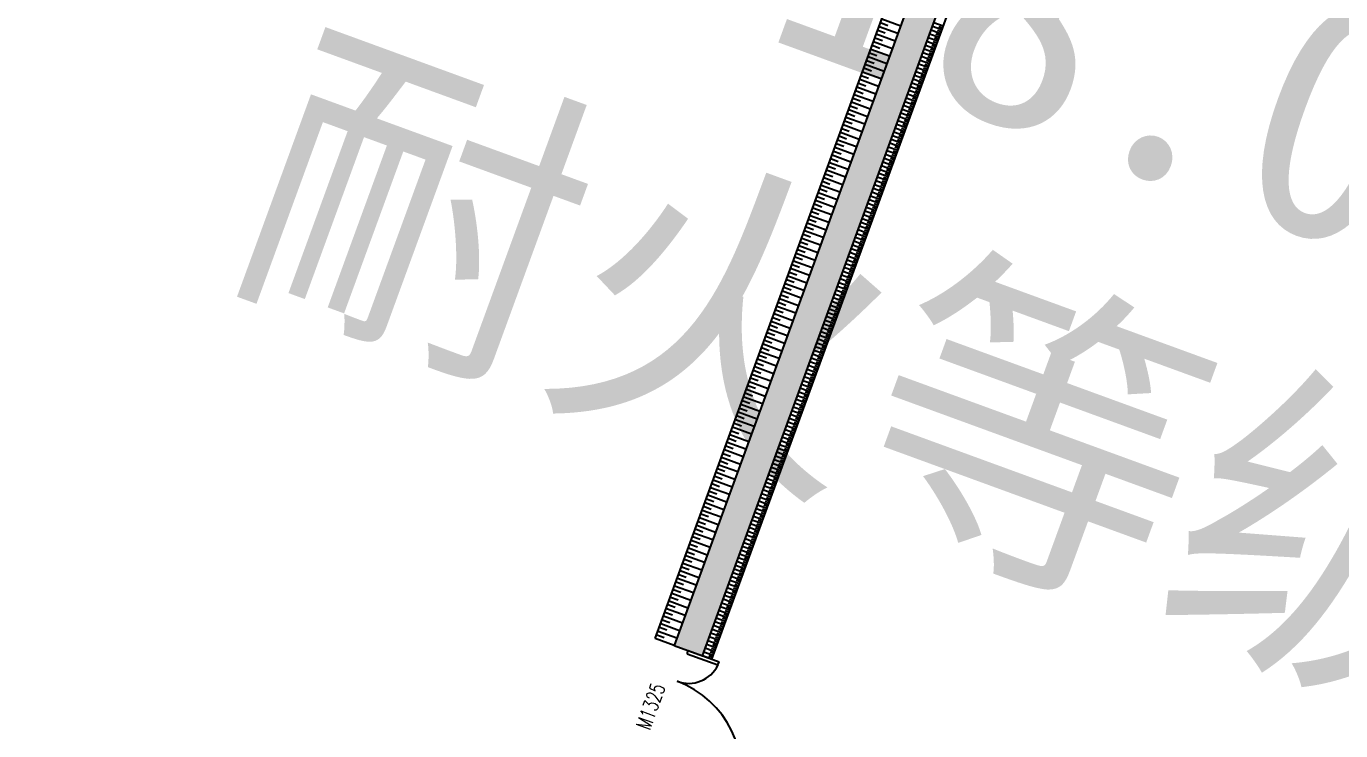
# Model space of a CAD drawing. Extents: x -111898 to 889894, y -2 to 1194865.
# Drawn here: x 566820 to 579928, y 926682 to 933711 of the extents above; entities that cross this region are included whole.
import ezdxf

# ---------------------------------------------------------------- set-up
doc = ezdxf.new("R2010")
doc.units = 0
doc.header["$LTSCALE"] = 10
doc.header["$MEASUREMENT"] = 0
doc.layers.get('Defpoints').update_dxf_attribs({"color": 210})
for name, color, linetype in [('0-WALL', 252, 'Continuous'), ('10平面$0$10平面$0$WINDOW', 4, 'Continuous'), ('10平面$0$10平面$0$WINDOW_TEXT', 7, 'Continuous'), ('10平面$0$99平面图例外参$0$A-HATCH-2', 251, 'Continuous'), ('10平面$0$A-LIN-V', 9, 'Continuous'), ('10平面$0$AS-WALL', 40, 'Continuous'), ('10平面$0$PUB_HATCH', 8, 'Continuous')]:
    doc.layers.add(name, color=color, linetype=linetype)
doc.styles.add('10平面$0$10平面$0$_TCH_WINDOW', font='SIMPLEX', dxfattribs={"height": 3.5, "bigfont": 'GBCBIG'})
doc.styles.add('黑体', font='', dxfattribs={"height": 12})
doc.styles.get('黑体').set_extended_font_data('SimHei')

# ---------------------------------------------------------------- blocks, each defined once
blk = doc.blocks.new('10平面$0$DOOR2DLIB$SYSLIB$00000123')
at = {"color": 0}
for p, q in [((0.475, -0.001), (0.475, 0.752)), ((0.475, 0.752), (0.5, 0.752)), ((0.5, -0.001), (0.5, 0.752)), ((-0.5, 0), (-0.5, 0.252)), ((-0.475, 0.252), (-0.5, 0.252)), ((-0.475, 0), (-0.475, 0.252)), ((-0.475, 0), (-0.5, 0)), ((0.475, -0.001), (0.5, -0.001))]:
    blk.add_line(p, q, dxfattribs=at)
for centre, radius, start, end in [((0.505, -0.002), 0.755, 92.2493, 179.7238), ((-0.501, 0.003), 0.251, 359.7899, 84.0974)]:
    blk.add_arc(centre, radius, start, end, dxfattribs=at)
blk = doc.blocks.new('10平面$0$99平面图例外参$0$$LinePat$填挖边坡')
at = {"color": 0}
for p, q in [((0, 0), (0, -1500)), ((300, 0), (300, -600))]:
    blk.add_line(p, q, dxfattribs=at)
at = {"layer": 'Defpoints', "color": 0}
blk.add_point((600, 0), dxfattribs=at)

msp = doc.modelspace()

# ---------------------------------------------------------------- hatches: boundary and pattern name
at = {"layer": '0-WALL'}
h = msp.add_hatch(dxfattribs=at)
h.set_pattern_fill('草坪或沼泽', color=8, scale=400, angle=-0.200257)
h.set_pattern_definition([(359.79974, (-824318.4, 704905.5), (1605.5824, 1594.398), [240, -48, 64, -48, 240, -960]), (359.79974, (-824398.3, 704953.8), (1605.5824, 1594.398), [160, -120, 240, -120, 160, -800]), (359.79974, (-823836, 705591.9), (1605.5824, 1594.398), [200, -80, 200, -1120]), (359.79974, (-824634.9, 705914.7), (1605.5824, 1594.398), [80, -160, 80, -1280]), (89.79974, (-824474.9, 705914.1), (-1594.398, 1605.5824), [144, -1456]), (89.79974, (-823998.3, 704952.4), (-1594.398, 1605.5824), [160, -1440]), (89.79974, (-823596, 705591), (-1594.398, 1605.5824), [160, -1440]), (44.79974, (-823790.3, 704935.7), (5.5922, 1599.9902), [160, -2102.7417]), (134.79974, (-824206.3, 704937.2), (-1599.9902, 5.5922), [160, -2102.7417]), (63.23469, (-823838.3, 704943.9), (5.5922, 1599.99023), [160, -3417.7088]), (75.7635, (-823918.27, 704952.15), (5.59221, 1599.99023), [160, -6436.969]), (75.7635, (-823516.03, 705590.75), (5.59221, 1599.99023), [128, -6468.969]), (75.7635, (-824442.9, 705914), (5.59221, 1599.99023), [112, -6484.969]), (103.835987, (-824078.27, 704952.7), (5.59221, 1599.99023), [160, -6436.969]), (103.835987, (-823676.03, 705591.3), (5.59221, 1599.99023), [128, -6468.969]), (103.835987, (-824506.9, 705914.2), (5.59221, 1599.99023), [112, -6484.969]), (116.364795, (-824158.3, 704945), (5.5922, 1599.99023), [160, -3417.7069])])
edge = h.paths.add_edge_path()
edge.add_line((741503.08, 933538.38), (741712.87, 934018.57))
edge.add_line((741712.87, 934018.57), (745060.96, 941812.89))
edge.add_line((745060.96, 941812.89), (766890.86, 1001849.76))
edge.add_line((766890.86, 1001849.76), (760346.98, 1016169.02))
edge.add_line((760346.98, 1016169.02), (737579.78, 1026362.54))
edge.add_line((737579.78, 1026362.54), (720756.11, 1037729.77))
edge.add_line((720756.11, 1037729.77), (653654.65, 1067773.01))
edge.add_line((653654.65, 1067773.01), (467795.25, 820503.81))
edge.add_line((467795.25, 820503.81), (468143.58, 820404.89))
edge.add_line((468143.58, 820404.89), (647181.92, 1058601.18))
edge.add_line((647181.92, 1058601.18), (648464.56, 1058132.56))
edge.add_line((648464.56, 1058132.56), (650350.23, 1063296.8))
edge.add_line((650350.23, 1063296.8), (720796.15, 1037558.69))
edge.add_line((720796.15, 1037558.69), (718909.6, 1032395.07))
edge.add_line((718909.6, 1032395.07), (725484.49, 1029992.9))
edge.add_line((725484.49, 1029992.9), (726513.26, 1032808.65))
edge.add_line((726513.26, 1032808.65), (729331.07, 1031779.14))
edge.add_line((729331.07, 1031779.14), (728302.36, 1028963.46))
edge.add_line((728302.36, 1028963.46), (747084.56, 1022101.19))
edge.add_line((747084.56, 1022101.19), (755217.14, 1018452.95))
edge.add_arc((743028.5, 1006160.87), 17310.64, -14.619994, 45.242091, ccw=False)
edge.add_line((759778.64, 1001791.54), (760685.99, 1001458.08))
edge.add_line((760685.99, 1001458.08), (765094.65, 999847.31))
edge.add_line((765094.65, 999847.31), (740941.69, 933744.02))
edge.add_line((740941.69, 933744.02), (741503.08, 933538.38))
at = {"layer": '10平面$0$PUB_HATCH'}
h = msp.add_hatch(dxfattribs=at)
h.set_pattern_fill('石膏板', color=256, scale=30, angle=-20.070289, style=0)
h.set_pattern_definition([(24.929711, (581260.3, 187846.72), (-44.707476, 96.183378), [24, -82.06602]), (114.929711, (581417.13, 187789.42), (-96.183378, -44.707476), [24, -82.06602])])
h.paths.add_polyline_path([(577988.7, 940419.94), (573280.37, 927533.13), (573562.16, 927430.18), (578270.49, 940316.99)])

# ---------------------------------------------------------------- linework, layer by layer
at = {"layer": '10平面$0$A-LIN-V', "color": 8}
for p, q in [((573092.52, 927601.76), (577886.64, 940723.4)), ((573656.08, 927395.86), (578450.21, 940517.49)), ((573280.37, 927533.13), (573092.52, 927601.76)), ((573656.08, 927395.86), (573562.16, 927430.18))]:
    msp.add_line(p, q, dxfattribs=at)
at = {"layer": '10平面$0$AS-WALL', "color": 8}
for p, q in [((577988.7, 940419.94), (573280.37, 927533.13)), ((573562.16, 927430.18), (578270.49, 940316.99)), ((573280.37, 927533.13), (573562.16, 927430.18))]:
    msp.add_line(p, q, dxfattribs=at)

# ---------------------------------------------------------------- block references
at = {"layer": '10平面$0$10平面$0$WINDOW'}
ref = msp.add_blockref('10平面$0$DOOR2DLIB$SYSLIB$00000123', (573198.2, 926871.13), dxfattribs=dict(at, xscale=-1300, yscale=-1300, zscale=300, rotation=69.92971143552786))
ref.add_attrib('A', 'M1325', (573035.55, 926680.36), dxfattribs={"layer": '10平面$0$10平面$0$WINDOW_TEXT', "height": 148.75, "rotation": 69.929711, "style": '10平面$0$10平面$0$_TCH_WINDOW', "width": 0.705882})
at = {"layer": '10平面$0$99平面图例外参$0$A-HATCH-2', "color": 8}
for p, xscale, yscale, zscale, rotation in [((575324.27, 933710.11), -0.1338122605365914, 0.1333333333333333, 0.1333333333333333, 69.92971143377902), ((575351.82, 933785.52), -0.1338122605365914, 0.1333333333333333, 0.1333333333333333, 69.92971143377902), ((575950.12, 933674.69), 0.06671442215871667, 0.06666666666666667, 0.06666666666666667, 249.9297114335308), ((575963.86, 933712.29), 0.06671442215871667, 0.06666666666666667, 0.06666666666666667, 249.9297114335308), ((575296.71, 933634.7), -0.1338122605365914, 0.1333333333333333, 0.1333333333333333, 69.92971143377902), ((575908.91, 933561.9), 0.06671442215871667, 0.06666666666666667, 0.06666666666666667, 249.9297114335308), ((575922.65, 933599.5), 0.06671442215871667, 0.06666666666666667, 0.06666666666666667, 249.9297114335308), ((575936.38, 933637.1), 0.06671442215871667, 0.06666666666666667, 0.06666666666666667, 249.9297114335308), ((575241.61, 933483.88), -0.1338122605365914, 0.1333333333333333, 0.1333333333333333, 69.92971143377902), ((575269.16, 933559.29), -0.1338122605365914, 0.1333333333333333, 0.1333333333333333, 69.92971143377902), ((575867.7, 933449.11), 0.06671442215871667, 0.06666666666666667, 0.06666666666666667, 249.9297114335308), ((575881.44, 933486.7), 0.06671442215871667, 0.06666666666666667, 0.06666666666666667, 249.9297114335308), ((575895.17, 933524.3), 0.06671442215871667, 0.06666666666666667, 0.06666666666666667, 249.9297114335308), ((575186.5, 933333.05), -0.1338122605365914, 0.1333333333333333, 0.1333333333333333, 69.92971143377902), ((575214.06, 933408.46), -0.1338122605365914, 0.1333333333333333, 0.1333333333333333, 69.92971143377902), ((575812.75, 933298.72), 0.06671442215871667, 0.06666666666666667, 0.06666666666666667, 249.9297114335308), ((575826.49, 933336.31), 0.06671442215871667, 0.06666666666666667, 0.06666666666666667, 249.9297114335308), ((575840.23, 933373.91), 0.06671442215871667, 0.06666666666666667, 0.06666666666666667, 249.9297114335308), ((575853.96, 933411.51), 0.06671442215871667, 0.06666666666666667, 0.06666666666666667, 249.9297114335308), ((575158.95, 933257.64), -0.1338122605365914, 0.1333333333333333, 0.1333333333333333, 69.92971143377902), ((575771.54, 933185.92), 0.06671442215871667, 0.06666666666666667, 0.06666666666666667, 249.9297114335308), ((575785.28, 933223.52), 0.06671442215871667, 0.06666666666666667, 0.06666666666666667, 249.9297114335308), ((575799.01, 933261.12), 0.06671442215871667, 0.06666666666666667, 0.06666666666666667, 249.9297114335308), ((575103.85, 933106.82), -0.1338122605365914, 0.1333333333333333, 0.1333333333333333, 69.92971143377902), ((575131.4, 933182.23), -0.1338122605365914, 0.1333333333333333, 0.1333333333333333, 69.92971143377902), ((575716.59, 933035.53), 0.06671442215871667, 0.06666666666666667, 0.06666666666666667, 249.9297114335308), ((575730.33, 933073.13), 0.06671442215871667, 0.06666666666666667, 0.06666666666666667, 249.9297114335308), ((575744.07, 933110.73), 0.06671442215871667, 0.06666666666666667, 0.06666666666666667, 249.9297114335308), ((575757.8, 933148.32), 0.06671442215871667, 0.06666666666666667, 0.06666666666666667, 249.9297114335308), ((575048.74, 932955.99), -0.1338122605365914, 0.1333333333333333, 0.1333333333333333, 69.92971143377902), ((575076.29, 933031.41), -0.1338122605365914, 0.1333333333333333, 0.1333333333333333, 69.92971143377902), ((575675.38, 932922.74), 0.06671442215871667, 0.06666666666666667, 0.06666666666666667, 249.9297114335308), ((575689.12, 932960.33), 0.06671442215871667, 0.06666666666666667, 0.06666666666666667, 249.9297114335308), ((575702.86, 932997.93), 0.06671442215871667, 0.06666666666666667, 0.06666666666666667, 249.9297114335308), ((574993.64, 932805.17), -0.1338122605365914, 0.1333333333333333, 0.1333333333333333, 69.92971143377902), ((575021.19, 932880.58), -0.1338122605365914, 0.1333333333333333, 0.1333333333333333, 69.92971143377902), ((575620.44, 932772.35), 0.06671442215871667, 0.06666666666666667, 0.06666666666666667, 249.9297114335308), ((575634.17, 932809.94), 0.06671442215871667, 0.06666666666666667, 0.06666666666666667, 249.9297114335308), ((575647.91, 932847.54), 0.06671442215871667, 0.06666666666666667, 0.06666666666666667, 249.9297114335308), ((575661.65, 932885.14), 0.06671442215871667, 0.06666666666666667, 0.06666666666666667, 249.9297114335308), ((574966.09, 932729.76), -0.1338122605365914, 0.1333333333333333, 0.1333333333333333, 69.92971143377902), ((575579.23, 932659.55), 0.06671442215871667, 0.06666666666666667, 0.06666666666666667, 249.9297114335308), ((575592.96, 932697.15), 0.06671442215871667, 0.06666666666666667, 0.06666666666666667, 249.9297114335308), ((575606.7, 932734.75), 0.06671442215871667, 0.06666666666666667, 0.06666666666666667, 249.9297114335308), ((574910.98, 932578.93), -0.1338122605365914, 0.1333333333333333, 0.1333333333333333, 69.92971143377902), ((574938.53, 932654.35), -0.1338122605365914, 0.1333333333333333, 0.1333333333333333, 69.92971143377902), ((575524.28, 932509.16), 0.06671442215871667, 0.06666666666666667, 0.06666666666666667, 249.9297114335308), ((575538.02, 932546.76), 0.06671442215871667, 0.06666666666666667, 0.06666666666666667, 249.9297114335308), ((575551.75, 932584.36), 0.06671442215871667, 0.06666666666666667, 0.06666666666666667, 249.9297114335308), ((575565.49, 932621.95), 0.06671442215871667, 0.06666666666666667, 0.06666666666666667, 249.9297114335308), ((574855.88, 932428.11), -0.1338122605365914, 0.1333333333333333, 0.1333333333333333, 69.92971143377902), ((574883.43, 932503.52), -0.1338122605365914, 0.1333333333333333, 0.1333333333333333, 69.92971143377902), ((575483.07, 932396.37), 0.06671442215871667, 0.06666666666666667, 0.06666666666666667, 249.9297114335308), ((575496.81, 932433.97), 0.06671442215871667, 0.06666666666666667, 0.06666666666666667, 249.9297114335308), ((575510.54, 932471.56), 0.06671442215871667, 0.06666666666666667, 0.06666666666666667, 249.9297114335308), ((574800.77, 932277.29), -0.1338122605365914, 0.1333333333333333, 0.1333333333333333, 69.92971143377902), ((574828.32, 932352.7), -0.1338122605365914, 0.1333333333333333, 0.1333333333333333, 69.92971143377902), ((575428.12, 932245.98), 0.06671442215871667, 0.06666666666666667, 0.06666666666666667, 249.9297114335308), ((575441.86, 932283.57), 0.06671442215871667, 0.06666666666666667, 0.06666666666666667, 249.9297114335308), ((575455.6, 932321.17), 0.06671442215871667, 0.06666666666666667, 0.06666666666666667, 249.9297114335308), ((575469.33, 932358.77), 0.06671442215871667, 0.06666666666666667, 0.06666666666666667, 249.9297114335308), ((574773.22, 932201.88), -0.1338122605365914, 0.1333333333333333, 0.1333333333333333, 69.92971143377902), ((575386.91, 932133.18), 0.06671442215871667, 0.06666666666666667, 0.06666666666666667, 249.9297114335308), ((575400.65, 932170.78), 0.06671442215871667, 0.06666666666666667, 0.06666666666666667, 249.9297114335308), ((575414.39, 932208.38), 0.06671442215871667, 0.06666666666666667, 0.06666666666666667, 249.9297114335308), ((574718.11, 932051.05), -0.1338122605365914, 0.1333333333333333, 0.1333333333333333, 69.92971143377902), ((574745.67, 932126.46), -0.1338122605365914, 0.1333333333333333, 0.1333333333333333, 69.92971143377902), ((575331.97, 931982.79), 0.06671442215871667, 0.06666666666666667, 0.06666666666666667, 249.9297114335308), ((575345.7, 932020.39), 0.06671442215871667, 0.06666666666666667, 0.06666666666666667, 249.9297114335308), ((575359.44, 932057.99), 0.06671442215871667, 0.06666666666666667, 0.06666666666666667, 249.9297114335308), ((575373.18, 932095.59), 0.06671442215871667, 0.06666666666666667, 0.06666666666666667, 249.9297114335308), ((574663.01, 931900.23), -0.1338122605365914, 0.1333333333333333, 0.1333333333333333, 69.92971143377902), ((574690.56, 931975.64), -0.1338122605365914, 0.1333333333333333, 0.1333333333333333, 69.92971143377902), ((575290.76, 931870), 0.06671442215871667, 0.06666666666666667, 0.06666666666666667, 249.9297114335308), ((575304.49, 931907.6), 0.06671442215871667, 0.06666666666666667, 0.06666666666666667, 249.9297114335308), ((575318.23, 931945.19), 0.06671442215871667, 0.06666666666666667, 0.06666666666666667, 249.9297114335308), ((574607.9, 931749.41), -0.1338122605365914, 0.1333333333333333, 0.1333333333333333, 69.92971143377902), ((574635.46, 931824.82), -0.1338122605365914, 0.1333333333333333, 0.1333333333333333, 69.92971143377902), ((575235.81, 931719.61), 0.06671442215871667, 0.06666666666666667, 0.06666666666666667, 249.9297114335308), ((575249.55, 931757.21), 0.06671442215871667, 0.06666666666666667, 0.06666666666666667, 249.9297114335308), ((575263.28, 931794.8), 0.06671442215871667, 0.06666666666666667, 0.06666666666666667, 249.9297114335308), ((575277.02, 931832.4), 0.06671442215871667, 0.06666666666666667, 0.06666666666666667, 249.9297114335308), ((574580.35, 931673.99), -0.1338122605365914, 0.1333333333333333, 0.1333333333333333, 69.92971143377902), ((575194.6, 931606.81), 0.06671442215871667, 0.06666666666666667, 0.06666666666666667, 249.9297114335308), ((575208.34, 931644.41), 0.06671442215871667, 0.06666666666666667, 0.06666666666666667, 249.9297114335308), ((575222.07, 931682.01), 0.06671442215871667, 0.06666666666666667, 0.06666666666666667, 249.9297114335308), ((574525.25, 931523.17), -0.1338122605365914, 0.1333333333333333, 0.1333333333333333, 69.92971143377902), ((574552.8, 931598.58), -0.1338122605365914, 0.1333333333333333, 0.1333333333333333, 69.92971143377902), ((575139.65, 931456.42), 0.06671442215871667, 0.06666666666666667, 0.06666666666666667, 249.9297114335308), ((575153.39, 931494.02), 0.06671442215871667, 0.06666666666666667, 0.06666666666666667, 249.9297114335308), ((575167.12, 931531.62), 0.06671442215871667, 0.06666666666666667, 0.06666666666666667, 249.9297114335308), ((575180.86, 931569.22), 0.06671442215871667, 0.06666666666666667, 0.06666666666666667, 249.9297114335308), ((574470.14, 931372.35), -0.1338122605365914, 0.1333333333333333, 0.1333333333333333, 69.92971143377902), ((574497.69, 931447.76), -0.1338122605365914, 0.1333333333333333, 0.1333333333333333, 69.92971143377902), ((575098.44, 931343.63), 0.06671442215871667, 0.06666666666666667, 0.06666666666666667, 249.9297114335308), ((575112.18, 931381.23), 0.06671442215871667, 0.06666666666666667, 0.06666666666666667, 249.9297114335308), ((575125.91, 931418.82), 0.06671442215871667, 0.06666666666666667, 0.06666666666666667, 249.9297114335308), ((574415.04, 931221.52), -0.1338122605365914, 0.1333333333333333, 0.1333333333333333, 69.92971143377902), ((574442.59, 931296.94), -0.1338122605365914, 0.1333333333333333, 0.1333333333333333, 69.92971143377902), ((575043.49, 931193.24), 0.06671442215871667, 0.06666666666666667, 0.06666666666666667, 249.9297114335308), ((575057.23, 931230.84), 0.06671442215871667, 0.06666666666666667, 0.06666666666666667, 249.9297114335308), ((575070.97, 931268.43), 0.06671442215871667, 0.06666666666666667, 0.06666666666666667, 249.9297114335308), ((575084.7, 931306.03), 0.06671442215871667, 0.06666666666666667, 0.06666666666666667, 249.9297114335308), ((574387.48, 931146.11), -0.1338122605365914, 0.1333333333333333, 0.1333333333333333, 69.92971143377902), ((575002.28, 931080.44), 0.06671442215871667, 0.06666666666666667, 0.06666666666666667, 249.9297114335308), ((575016.02, 931118.04), 0.06671442215871667, 0.06666666666666667, 0.06666666666666667, 249.9297114335308), ((575029.76, 931155.64), 0.06671442215871667, 0.06666666666666667, 0.06666666666666667, 249.9297114335308), ((574332.38, 930995.29), -0.1338122605365914, 0.1333333333333333, 0.1333333333333333, 69.92971143377902), ((574359.93, 931070.7), -0.1338122605365914, 0.1333333333333333, 0.1333333333333333, 69.92971143377902), ((574947.34, 930930.05), 0.06671442215871667, 0.06666666666666667, 0.06666666666666667, 249.9297114335308), ((574961.07, 930967.65), 0.06671442215871667, 0.06666666666666667, 0.06666666666666667, 249.9297114335308), ((574974.81, 931005.25), 0.06671442215871667, 0.06666666666666667, 0.06666666666666667, 249.9297114335308), ((574988.55, 931042.85), 0.06671442215871667, 0.06666666666666667, 0.06666666666666667, 249.9297114335308), ((574277.27, 930844.47), -0.1338122605365914, 0.1333333333333333, 0.1333333333333333, 69.92971143377902), ((574304.83, 930919.88), -0.1338122605365914, 0.1333333333333333, 0.1333333333333333, 69.92971143377902), ((574906.13, 930817.26), 0.06671442215871667, 0.06666666666666667, 0.06666666666666667, 249.9297114335308), ((574919.86, 930854.86), 0.06671442215871667, 0.06666666666666667, 0.06666666666666667, 249.9297114335308), ((574933.6, 930892.46), 0.06671442215871667, 0.06666666666666667, 0.06666666666666667, 249.9297114335308), ((574249.72, 930769.05), -0.1338122605365914, 0.1333333333333333, 0.1333333333333333, 69.92971143377902), ((574851.18, 930666.87), 0.06671442215871667, 0.06666666666666667, 0.06666666666666667, 249.9297114335308), ((574864.92, 930704.47), 0.06671442215871667, 0.06666666666666667, 0.06666666666666667, 249.9297114335308), ((574878.65, 930742.06), 0.06671442215871667, 0.06666666666666667, 0.06666666666666667, 249.9297114335308), ((574892.39, 930779.66), 0.06671442215871667, 0.06666666666666667, 0.06666666666666667, 249.9297114335308), ((574194.62, 930618.23), -0.1338122605365914, 0.1333333333333333, 0.1333333333333333, 69.92971143377902), ((574222.17, 930693.64), -0.1338122605365914, 0.1333333333333333, 0.1333333333333333, 69.92971143377902), ((574809.97, 930554.08), 0.06671442215871667, 0.06666666666666667, 0.06666666666666667, 249.9297114335308), ((574823.71, 930591.67), 0.06671442215871667, 0.06666666666666667, 0.06666666666666667, 249.9297114335308), ((574837.44, 930629.27), 0.06671442215871667, 0.06666666666666667, 0.06666666666666667, 249.9297114335308), ((574139.51, 930467.41), -0.1338122605365914, 0.1333333333333333, 0.1333333333333333, 69.92971143377902), ((574167.06, 930542.82), -0.1338122605365914, 0.1333333333333333, 0.1333333333333333, 69.92971143377902), ((574755.02, 930403.68), 0.06671442215871667, 0.06666666666666667, 0.06666666666666667, 249.9297114335308), ((574768.76, 930441.28), 0.06671442215871667, 0.06666666666666667, 0.06666666666666667, 249.9297114335308), ((574782.5, 930478.88), 0.06671442215871667, 0.06666666666666667, 0.06666666666666667, 249.9297114335308), ((574796.23, 930516.48), 0.06671442215871667, 0.06666666666666667, 0.06666666666666667, 249.9297114335308), ((574084.41, 930316.58), -0.1338122605365914, 0.1333333333333333, 0.1333333333333333, 69.92971143377902), ((574111.96, 930392), -0.1338122605365914, 0.1333333333333333, 0.1333333333333333, 69.92971143377902), ((574713.81, 930290.89), 0.06671442215871667, 0.06666666666666667, 0.06666666666666667, 249.9297114335308), ((574727.55, 930328.49), 0.06671442215871667, 0.06666666666666667, 0.06666666666666667, 249.9297114335308), ((574741.29, 930366.09), 0.06671442215871667, 0.06666666666666667, 0.06666666666666667, 249.9297114335308), ((574056.86, 930241.17), -0.1338122605365914, 0.1333333333333333, 0.1333333333333333, 69.92971143377902), ((574658.87, 930140.5), 0.06671442215871667, 0.06666666666666667, 0.06666666666666667, 249.9297114335308), ((574672.6, 930178.1), 0.06671442215871667, 0.06666666666666667, 0.06666666666666667, 249.9297114335308), ((574686.34, 930215.7), 0.06671442215871667, 0.06666666666666667, 0.06666666666666667, 249.9297114335308), ((574700.08, 930253.29), 0.06671442215871667, 0.06666666666666667, 0.06666666666666667, 249.9297114335308), ((574001.75, 930090.35), -0.1338122605365914, 0.1333333333333333, 0.1333333333333333, 69.92971143377902), ((574029.3, 930165.76), -0.1338122605365914, 0.1333333333333333, 0.1333333333333333, 69.92971143377902), ((574617.66, 930027.71), 0.06671442215871667, 0.06666666666666667, 0.06666666666666667, 249.9297114335308), ((574631.39, 930065.3), 0.06671442215871667, 0.06666666666666667, 0.06666666666666667, 249.9297114335308), ((574645.13, 930102.9), 0.06671442215871667, 0.06666666666666667, 0.06666666666666667, 249.9297114335308), ((573946.65, 929939.53), -0.1338122605365914, 0.1333333333333333, 0.1333333333333333, 69.92971143377902), ((573974.2, 930014.94), -0.1338122605365914, 0.1333333333333333, 0.1333333333333333, 69.92971143377902), ((574562.71, 929877.31), 0.06671442215871667, 0.06666666666666667, 0.06666666666666667, 249.9297114335308), ((574576.45, 929914.91), 0.06671442215871667, 0.06666666666666667, 0.06666666666666667, 249.9297114335308), ((574590.18, 929952.51), 0.06671442215871667, 0.06666666666666667, 0.06666666666666667, 249.9297114335308), ((574603.92, 929990.11), 0.06671442215871667, 0.06666666666666667, 0.06666666666666667, 249.9297114335308), ((573891.54, 929788.7), -0.1338122605365914, 0.1333333333333333, 0.1333333333333333, 69.92971143377902), ((573919.09, 929864.11), -0.1338122605365914, 0.1333333333333333, 0.1333333333333333, 69.92971143377902), ((574521.5, 929764.52), 0.06671442215871667, 0.06666666666666667, 0.06666666666666667, 249.9297114335308), ((574535.23, 929802.12), 0.06671442215871667, 0.06666666666666667, 0.06666666666666667, 249.9297114335308), ((574548.97, 929839.72), 0.06671442215871667, 0.06666666666666667, 0.06666666666666667, 249.9297114335308), ((573863.99, 929713.29), -0.1338122605365914, 0.1333333333333333, 0.1333333333333333, 69.92971143377902), ((574466.55, 929614.13), 0.06671442215871667, 0.06666666666666667, 0.06666666666666667, 249.9297114335308), ((574480.29, 929651.73), 0.06671442215871667, 0.06666666666666667, 0.06666666666666667, 249.9297114335308), ((574494.02, 929689.33), 0.06671442215871667, 0.06666666666666667, 0.06666666666666667, 249.9297114335308), ((574507.76, 929726.92), 0.06671442215871667, 0.06666666666666667, 0.06666666666666667, 249.9297114335308), ((573808.88, 929562.47), -0.1338122605365914, 0.1333333333333333, 0.1333333333333333, 69.92971143377902), ((573836.44, 929637.88), -0.1338122605365914, 0.1333333333333333, 0.1333333333333333, 69.92971143377902), ((574425.34, 929501.34), 0.06671442215871667, 0.06666666666666667, 0.06666666666666667, 249.9297114335308), ((574439.08, 929538.93), 0.06671442215871667, 0.06666666666666667, 0.06666666666666667, 249.9297114335308), ((574452.81, 929576.53), 0.06671442215871667, 0.06666666666666667, 0.06666666666666667, 249.9297114335308), ((573753.78, 929411.64), -0.1338122605365914, 0.1333333333333333, 0.1333333333333333, 69.92971143377902), ((573781.33, 929487.06), -0.1338122605365914, 0.1333333333333333, 0.1333333333333333, 69.92971143377902), ((574370.39, 929350.95), 0.06671442215871667, 0.06666666666666667, 0.06666666666666667, 249.9297114335308), ((574384.13, 929388.54), 0.06671442215871667, 0.06666666666666667, 0.06666666666666667, 249.9297114335308), ((574397.87, 929426.14), 0.06671442215871667, 0.06666666666666667, 0.06666666666666667, 249.9297114335308), ((574411.6, 929463.74), 0.06671442215871667, 0.06666666666666667, 0.06666666666666667, 249.9297114335308), ((573698.67, 929260.82), -0.1338122605365914, 0.1333333333333333, 0.1333333333333333, 69.92971143377902), ((573726.23, 929336.23), -0.1338122605365914, 0.1333333333333333, 0.1333333333333333, 69.92971143377902), ((574329.18, 929238.15), 0.06671442215871667, 0.06666666666666667, 0.06666666666666667, 249.9297114335308), ((574342.92, 929275.75), 0.06671442215871667, 0.06666666666666667, 0.06666666666666667, 249.9297114335308), ((574356.66, 929313.35), 0.06671442215871667, 0.06666666666666667, 0.06666666666666667, 249.9297114335308), ((573671.12, 929185.41), -0.1338122605365914, 0.1333333333333333, 0.1333333333333333, 69.92971143377902), ((574274.24, 929087.76), 0.06671442215871667, 0.06666666666666667, 0.06666666666666667, 249.9297114335308), ((574287.97, 929125.36), 0.06671442215871667, 0.06666666666666667, 0.06666666666666667, 249.9297114335308), ((574301.71, 929162.96), 0.06671442215871667, 0.06666666666666667, 0.06666666666666667, 249.9297114335308), ((574315.45, 929200.55), 0.06671442215871667, 0.06666666666666667, 0.06666666666666667, 249.9297114335308), ((573616.02, 929034.59), -0.1338122605365914, 0.1333333333333333, 0.1333333333333333, 69.92971143377902), ((573643.57, 929110), -0.1338122605365914, 0.1333333333333333, 0.1333333333333333, 69.92971143377902), ((574233.03, 928974.97), 0.06671442215871667, 0.06666666666666667, 0.06666666666666667, 249.9297114335308), ((574246.76, 929012.57), 0.06671442215871667, 0.06666666666666667, 0.06666666666666667, 249.9297114335308), ((574260.5, 929050.16), 0.06671442215871667, 0.06666666666666667, 0.06666666666666667, 249.9297114335308), ((573560.91, 928883.76), -0.1338122605365914, 0.1333333333333333, 0.1333333333333333, 69.92971143377902), ((573588.46, 928959.17), -0.1338122605365914, 0.1333333333333333, 0.1333333333333333, 69.92971143377902), ((574178.08, 928824.58), 0.06671442215871667, 0.06666666666666667, 0.06666666666666667, 249.9297114335308), ((574191.82, 928862.17), 0.06671442215871667, 0.06666666666666667, 0.06666666666666667, 249.9297114335308), ((574205.55, 928899.77), 0.06671442215871667, 0.06666666666666667, 0.06666666666666667, 249.9297114335308), ((574219.29, 928937.37), 0.06671442215871667, 0.06666666666666667, 0.06666666666666667, 249.9297114335308), ((573505.81, 928732.94), -0.1338122605365914, 0.1333333333333333, 0.1333333333333333, 69.92971143377902), ((573533.36, 928808.35), -0.1338122605365914, 0.1333333333333333, 0.1333333333333333, 69.92971143377902), ((574136.87, 928711.78), 0.06671442215871667, 0.06666666666666667, 0.06666666666666667, 249.9297114335308), ((574150.61, 928749.38), 0.06671442215871667, 0.06666666666666667, 0.06666666666666667, 249.9297114335308), ((574164.34, 928786.98), 0.06671442215871667, 0.06666666666666667, 0.06666666666666667, 249.9297114335308), ((573478.25, 928657.53), -0.1338122605365914, 0.1333333333333333, 0.1333333333333333, 69.92971143377902), ((574095.66, 928598.99), 0.06671442215871667, 0.06666666666666667, 0.06666666666666667, 249.9297114335308), ((574109.4, 928636.59), 0.06671442215871667, 0.06666666666666667, 0.06666666666666667, 249.9297114335308), ((574123.13, 928674.19), 0.06671442215871667, 0.06666666666666667, 0.06666666666666667, 249.9297114335308), ((573423.15, 928506.7), -0.1338122605365914, 0.1333333333333333, 0.1333333333333333, 69.92971143377902), ((573450.7, 928582.12), -0.1338122605365914, 0.1333333333333333, 0.1333333333333333, 69.92971143377902), ((574040.71, 928448.6), 0.06671442215871667, 0.06666666666666667, 0.06666666666666667, 249.9297114335308), ((574054.45, 928486.2), 0.06671442215871667, 0.06666666666666667, 0.06666666666666667, 249.9297114335308), ((574068.19, 928523.79), 0.06671442215871667, 0.06666666666666667, 0.06666666666666667, 249.9297114335308), ((574081.92, 928561.39), 0.06671442215871667, 0.06666666666666667, 0.06666666666666667, 249.9297114335308), ((573368.04, 928355.88), -0.1338122605365914, 0.1333333333333333, 0.1333333333333333, 69.92971143377902), ((573395.6, 928431.29), -0.1338122605365914, 0.1333333333333333, 0.1333333333333333, 69.92971143377902), ((573999.5, 928335.8), 0.06671442215871667, 0.06666666666666667, 0.06666666666666667, 249.9297114335308), ((574013.24, 928373.4), 0.06671442215871667, 0.06666666666666667, 0.06666666666666667, 249.9297114335308), ((574026.98, 928411), 0.06671442215871667, 0.06666666666666667, 0.06666666666666667, 249.9297114335308), ((573312.94, 928205.06), -0.1338122605365914, 0.1333333333333333, 0.1333333333333333, 69.92971143377902), ((573340.49, 928280.47), -0.1338122605365914, 0.1333333333333333, 0.1333333333333333, 69.92971143377902), ((573944.56, 928185.41), 0.06671442215871667, 0.06666666666666667, 0.06666666666666667, 249.9297114335308), ((573958.29, 928223.01), 0.06671442215871667, 0.06666666666666667, 0.06666666666666667, 249.9297114335308), ((573972.03, 928260.61), 0.06671442215871667, 0.06666666666666667, 0.06666666666666667, 249.9297114335308), ((573985.77, 928298.21), 0.06671442215871667, 0.06666666666666667, 0.06666666666666667, 249.9297114335308), ((573285.39, 928129.65), -0.1338122605365914, 0.1333333333333333, 0.1333333333333333, 69.92971143377902), ((573903.34, 928072.62), 0.06671442215871667, 0.06666666666666667, 0.06666666666666667, 249.9297114335308), ((573917.08, 928110.22), 0.06671442215871667, 0.06666666666666667, 0.06666666666666667, 249.9297114335308), ((573930.82, 928147.82), 0.06671442215871667, 0.06666666666666667, 0.06666666666666667, 249.9297114335308), ((573230.28, 927978.82), -0.1338122605365914, 0.1333333333333333, 0.1333333333333333, 69.92971143377902), ((573257.83, 928054.23), -0.1338122605365914, 0.1333333333333333, 0.1333333333333333, 69.92971143377902), ((573848.4, 927922.23), 0.06671442215871667, 0.06666666666666667, 0.06666666666666667, 249.9297114335308), ((573862.13, 927959.83), 0.06671442215871667, 0.06666666666666667, 0.06666666666666667, 249.9297114335308), ((573875.87, 927997.42), 0.06671442215871667, 0.06666666666666667, 0.06666666666666667, 249.9297114335308), ((573889.61, 928035.02), 0.06671442215871667, 0.06666666666666667, 0.06666666666666667, 249.9297114335308), ((573175.18, 927828), -0.1338122605365914, 0.1333333333333333, 0.1333333333333333, 69.92971143377902), ((573202.73, 927903.41), -0.1338122605365914, 0.1333333333333333, 0.1333333333333333, 69.92971143377902), ((573807.19, 927809.44), 0.06671442215871667, 0.06666666666666667, 0.06666666666666667, 249.9297114335308), ((573820.92, 927847.03), 0.06671442215871667, 0.06666666666666667, 0.06666666666666667, 249.9297114335308), ((573834.66, 927884.63), 0.06671442215871667, 0.06666666666666667, 0.06666666666666667, 249.9297114335308), ((573147.62, 927752.59), -0.1338122605365914, 0.1333333333333333, 0.1333333333333333, 69.92971143377902), ((573752.24, 927659.04), 0.06671442215871667, 0.06666666666666667, 0.06666666666666667, 249.9297114335308), ((573765.98, 927696.64), 0.06671442215871667, 0.06666666666666667, 0.06666666666666667, 249.9297114335308), ((573779.71, 927734.24), 0.06671442215871667, 0.06666666666666667, 0.06666666666666667, 249.9297114335308), ((573793.45, 927771.84), 0.06671442215871667, 0.06666666666666667, 0.06666666666666667, 249.9297114335308), ((573120.07, 927677.17), -0.1338122605365914, 0.1333333333333333, 0.1333333333333333, 69.92971143377902), ((573711.03, 927546.25), 0.06671442215871667, 0.06666666666666667, 0.06666666666666667, 249.9297114335308), ((573724.77, 927583.85), 0.06671442215871667, 0.06666666666666667, 0.06666666666666667, 249.9297114335308), ((573738.5, 927621.45), 0.06671442215871667, 0.06666666666666667, 0.06666666666666667, 249.9297114335308), ((573669.82, 927433.46), 0.06671442215871667, 0.06666666666666667, 0.06666666666666667, 249.9297114335308), ((573683.56, 927471.06), 0.06671442215871667, 0.06666666666666667, 0.06666666666666667, 249.9297114335308), ((573697.29, 927508.65), 0.06671442215871667, 0.06666666666666667, 0.06666666666666667, 249.9297114335308)]:
    msp.add_blockref('10平面$0$99平面图例外参$0$$LinePat$填挖边坡', p, dxfattribs=dict(at, xscale=xscale, yscale=yscale, zscale=zscale, rotation=rotation))

# ---------------------------------------------------------------- texts
at = {"layer": '0-WALL', "style": '黑体'}
for s, p in [('H=18.00m', (571045.06, 934746.37)), ('耐火等级一级', (568767.38, 931338.12))]:
    msp.add_text(s, height=2406.438, rotation=339.929711, dxfattribs=at).set_placement(p)

doc.saveas('drawing.dxf')
